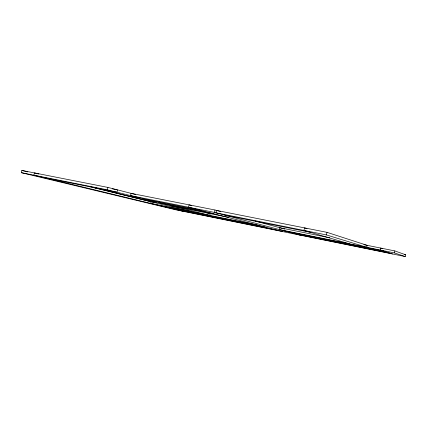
<?xml version="1.0" encoding="UTF-8"?>
<svg xmlns="http://www.w3.org/2000/svg" width="427" height="427" viewBox="0 0 427 427"><rect width="100%" height="100%" fill="white"/><g stroke="black" fill="none" stroke-linecap="round" stroke-linejoin="round"><path stroke-width="0.64" d="M394.831 250.916L405.65 254.791L405.287 256.574L394.42 252.917L394.831 250.916L363.857 244.671M326.463 234.935L326.997 232.347L216.478 210.41L215.966 212.811L326.463 234.935L366.713 247.292L367.119 245.328L326.997 232.347M298.014 233.313L297.779 234.444L390.636 253.366M214.45 212.411L214.962 209.993L131.052 193.346L130.566 195.619L214.45 212.411L301.692 235.48M151.046 201.688L150.683 203.391L257.353 225.04M159.431 201.72L159.212 202.766L213.607 213.713M205.643 212.454L210.148 213.607L209.769 215.384L107.396 189.839L107.919 187.421L21.841 170.426L21.35 172.684L175.641 209.78L405.287 256.574M117.516 189.876L117.009 192.235L44.712 177.797M112.29 188.846L116.865 189.748M21.35 172.684L107.396 189.839M224.73 215.128L310.28 232.293M144.908 199.195L201.133 210.484M151.697 201.822L156.25 202.74M171.414 205.814L228.466 217.3M329.772 237.796L279.573 227.671L279.183 229.529L394.42 252.917M404.374 254.529L405.65 254.791M284.441 230.916L383.179 250.98M160.926 205.867L264.943 227.009M178.571 210.127L277.934 230.372M185.115 211.707L33.893 175.187L34.39 172.903L38.91 174.019M89.259 186.444L151.227 201.736M93.492 187.538L190.725 211.52M21.841 170.426L27.67 171.857M107.919 187.421L135.53 194.493M282.727 231.61L188.585 207.234L189.086 204.859L191.664 205.547M214.962 209.993L220.727 211.568M255.298 221.031L284.756 229.085M349.121 243.721L303.939 230.425L304.472 227.874L307.008 228.658M392.546 253.974L380.217 250.035L380.628 248.05L382.469 248.674"/></g></svg>
